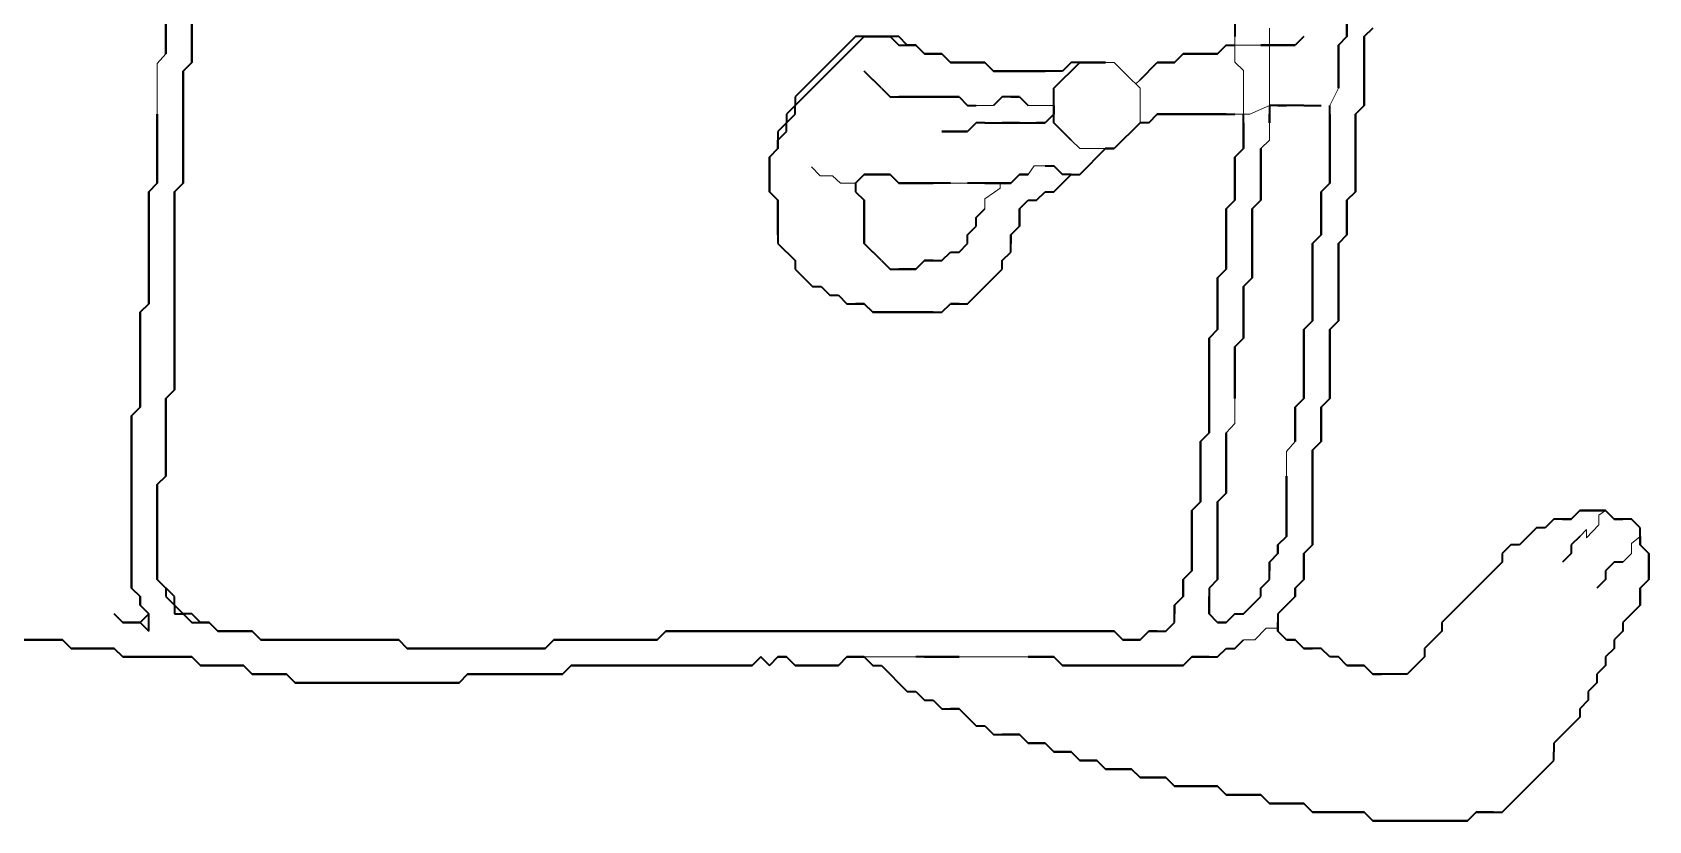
# Model space of a CAD drawing. Header units: millimetres. Extents: x 90 to 6638, y -1 to 4618.
# Drawn here: x 5886 to 6407, y 3493 to 3747 of the extents above; entities that cross this region are included whole.
import ezdxf

# ---------------------------------------------------------------- set-up
doc = ezdxf.new("R2010")
doc.units = ezdxf.units.MM
doc.layers.get('0').update_dxf_attribs({"lineweight": 9})
doc.layers.add('PDF_幾何圖形', color=7, linetype='Continuous')

msp = doc.modelspace()

# ---------------------------------------------------------------- linework, layer by layer
for p, q in [((6273.66, 3746.07), (6273.66, 3737.84)), ((6284.77, 3748.85), (6284.77, 3723.85)), ((5929.22, 3740.52), (5926.44, 3737.43)), ((6273.66, 3743.3), (6282, 3743.3)), ((5926.44, 3737.43), (5926.44, 3721.07)), ((6234.77, 3737.74), (6232, 3737.74)), ((6238.94, 3733.57), (6234.77, 3737.74)), ((6273.66, 3737.84), (6276.44, 3735.13)), ((6276.44, 3735.13), (6276.44, 3721.07)), ((6243.11, 3729.41), (6238.94, 3733.57)), ((6243.11, 3732.19), (6241.72, 3730.8)), ((6243.11, 3718.3), (6243.11, 3729.41)), ((6304.22, 3723.85), (6307, 3729.41)), ((6190.33, 3723.85), (6195.89, 3723.85)), ((6207, 3723.85), (6215.33, 3723.85)), ((6273.66, 3721.07), (6278.52, 3721.07)), ((6278.52, 3721.07), (6284.77, 3723.85)), ((6284.77, 3712.7), (6284.77, 3718.3)), ((6220.89, 3712.74), (6223.66, 3709.96)), ((6223.66, 3709.96), (6232, 3709.96)), ((6282, 3709.96), (6284.77, 3712.7)), ((6140.02, 3701.23), (6137.27, 3704.06)), ((6207, 3701.63), (6208.98, 3704.41)), ((6208.98, 3704.41), (6212.55, 3704.41)), ((6144.05, 3701.23), (6140.02, 3701.23)), ((6146.53, 3698.85), (6144.05, 3701.23)), ((6151.44, 3698.85), (6146.53, 3698.85)), ((6182, 3698.85), (6187.55, 3698.85)), ((6197.99, 3697.2), (6197.99, 3698.85)), ((6193.11, 3693.74), (6196.17, 3695.91)), ((6193.11, 3690.52), (6193.11, 3693.74)), ((6196.17, 3695.91), (6197.99, 3697.2)), ((6273.66, 3621.4), (6273.66, 3629.41)), ((6270.89, 3618.3), (6273.66, 3621.4)), ((6293.11, 3615.52), (6290.33, 3612.35)), ((6290.33, 3612.35), (6290.33, 3604.41)), ((6386.95, 3584.44), (6390.92, 3588.73)), ((6390.92, 3591.81), (6393.11, 3593.3)), ((6390.92, 3588.73), (6390.92, 3591.81)), ((6384.77, 3584.96), (6386.95, 3587.14)), ((6386.95, 3587.14), (6386.95, 3584.44)), ((6401.45, 3582.7), (6404.22, 3584.96)), ((6398.66, 3576.63), (6401.45, 3579.42)), ((6401.45, 3579.42), (6401.45, 3582.7)), ((6280.08, 3551.63), (6283.74, 3555.35)), ((6283.74, 3555.35), (6287.55, 3555.35)), ((6276.44, 3551.63), (6280.08, 3551.63)), ((6154.22, 3546.07), (6170.89, 3546.07)), ((6170.89, 3546.07), (6208.6, 3546.07))]:
    msp.add_line(p, q)
at = {"layer": 'PDF_幾何圖形', "lineweight": 35}
for p, q in [((5929.22, 3826.63), (5929.22, 3740.52)), ((5929.22, 3740.52), (5929.22, 3826.63)), ((5937.55, 3737.74), (5937.55, 3823.85)), ((5937.55, 3823.85), (5937.55, 3737.74)), ((6309.77, 3762.74), (6309.77, 3746.07)), ((6309.77, 3746.07), (6309.77, 3762.74)), ((6273.66, 3754.41), (6273.66, 3746.07)), ((6151.44, 3746.07), (6132, 3726.63)), ((6132, 3723.85), (6154.22, 3746.07)), ((6165.33, 3746.07), (6151.44, 3746.07)), ((6154.22, 3746.07), (6162.55, 3746.07)), ((6162.55, 3746.07), (6165.33, 3743.3)), ((6168.11, 3743.3), (6165.33, 3746.07)), ((6295.89, 3746.07), (6293.11, 3743.3)), ((6309.77, 3746.07), (6307, 3743.3)), ((6307, 3743.3), (6309.77, 3746.07)), ((6318.11, 3748.85), (6315.33, 3746.07)), ((6315.33, 3746.07), (6318.11, 3748.85)), ((6315.33, 3746.07), (6315.33, 3723.85)), ((6315.33, 3723.85), (6315.33, 3746.07)), ((6165.33, 3743.3), (6170.89, 3743.3)), ((6170.89, 3743.3), (6168.11, 3743.3)), ((6173.66, 3740.52), (6170.89, 3743.3)), ((6170.89, 3743.3), (6173.66, 3740.52)), ((6179.22, 3740.52), (6173.66, 3740.52)), ((6173.66, 3740.52), (6179.22, 3740.52)), ((6182, 3737.74), (6179.22, 3740.52)), ((6179.22, 3740.52), (6182, 3737.74)), ((6257, 3740.52), (6254.22, 3737.74)), ((6254.22, 3737.74), (6257, 3740.52)), ((6268.11, 3740.52), (6257, 3740.52)), ((6257, 3740.52), (6268.11, 3740.52)), ((6270.89, 3743.3), (6268.11, 3740.52)), ((6268.11, 3740.52), (6270.89, 3743.3)), ((6270.89, 3743.3), (6273.66, 3743.3)), ((6282, 3743.3), (6293.11, 3743.3)), ((6293.11, 3743.3), (6282, 3743.3)), ((6307, 3743.3), (6307, 3729.41)), ((6307, 3729.41), (6307, 3743.3)), ((5934.77, 3734.96), (5937.55, 3737.74)), ((5937.55, 3737.74), (5934.77, 3734.96)), ((5934.77, 3698.85), (5934.77, 3734.96)), ((5934.77, 3734.96), (5934.77, 3698.85)), ((6154.22, 3734.96), (6157, 3732.19)), ((6159.77, 3729.41), (6154.22, 3734.96)), ((6193.11, 3737.74), (6182, 3737.74)), ((6182, 3737.74), (6193.11, 3737.74)), ((6195.89, 3734.96), (6193.11, 3737.74)), ((6193.11, 3737.74), (6195.89, 3734.96)), ((6218.11, 3734.96), (6195.89, 3734.96)), ((6195.89, 3734.96), (6212.55, 3734.96)), ((6215.33, 3729.41), (6223.66, 3737.74)), ((6220.89, 3737.74), (6218.11, 3734.96)), ((6232, 3737.74), (6220.89, 3737.74)), ((6223.66, 3737.74), (6232, 3737.74)), ((6243.11, 3732.19), (6248.66, 3737.74)), ((6254.22, 3737.74), (6248.66, 3737.74)), ((6248.66, 3737.74), (6254.22, 3737.74)), ((6159.77, 3729.41), (6162.55, 3726.63)), ((6215.33, 3718.3), (6215.33, 3729.41)), ((6132, 3726.63), (6132, 3723.85)), ((6162.55, 3726.63), (6184.77, 3726.63)), ((6184.77, 3726.63), (6165.33, 3726.63)), ((6184.77, 3726.63), (6187.55, 3723.85)), ((6198.66, 3726.63), (6195.89, 3723.85)), ((6204.22, 3726.63), (6198.66, 3726.63)), ((6201.44, 3726.63), (6204.22, 3726.63)), ((6204.22, 3726.63), (6207, 3723.85)), ((5926.44, 3721.07), (5926.44, 3698.85)), ((5926.44, 3698.85), (5926.44, 3721.07)), ((6132, 3723.85), (6129.22, 3721.07)), ((6129.22, 3721.07), (6129.22, 3718.3)), ((6129.22, 3718.3), (6132, 3721.07)), ((6132, 3721.07), (6132, 3723.85)), ((6187.55, 3723.85), (6190.33, 3723.85)), ((6215.33, 3721.07), (6212.55, 3718.3)), ((6215.33, 3723.85), (6215.33, 3721.07)), ((6245.89, 3718.3), (6248.66, 3721.07)), ((6248.66, 3721.07), (6245.89, 3718.3)), ((6248.66, 3721.07), (6273.66, 3721.07)), ((6270.89, 3721.07), (6248.66, 3721.07)), ((6276.44, 3709.96), (6276.44, 3721.07)), ((6295.89, 3723.85), (6284.77, 3723.85)), ((6284.77, 3723.85), (6284.77, 3718.3)), ((6284.77, 3718.3), (6284.77, 3721.07)), ((6287.55, 3723.85), (6290.33, 3723.85)), ((6295.89, 3723.85), (6301.44, 3723.85)), ((6304.22, 3698.85), (6304.22, 3723.85)), ((6304.22, 3721.07), (6304.22, 3698.85)), ((6315.33, 3723.85), (6312.55, 3721.07)), ((6312.55, 3721.07), (6315.33, 3723.85)), ((6312.55, 3721.07), (6312.55, 3696.07)), ((6312.55, 3696.07), (6312.55, 3721.07)), ((6129.22, 3718.3), (6126.44, 3715.52)), ((6126.44, 3715.52), (6126.44, 3709.96)), ((6126.44, 3712.74), (6129.22, 3715.52)), ((6129.22, 3715.52), (6129.22, 3718.3)), ((6187.55, 3715.52), (6179.22, 3715.52)), ((6179.22, 3715.52), (6187.55, 3715.52)), ((6190.33, 3718.3), (6187.55, 3715.52)), ((6193.11, 3718.3), (6190.33, 3718.3)), ((6193.11, 3718.3), (6212.55, 3718.3)), ((6204.22, 3718.3), (6198.66, 3718.3)), ((6212.55, 3718.3), (6209.77, 3718.3)), ((6220.89, 3712.74), (6215.33, 3718.3)), ((6243.11, 3718.3), (6234.77, 3709.96)), ((6245.89, 3718.3), (6243.11, 3718.3)), ((6276.44, 3718.3), (6276.44, 3709.96)), ((6126.44, 3709.96), (6123.66, 3707.19)), ((6123.66, 3707.19), (6126.44, 3709.96)), ((6126.44, 3709.96), (6126.44, 3712.74)), ((6223.66, 3701.63), (6232, 3709.96)), ((6232, 3709.96), (6229.22, 3707.19)), ((6232, 3709.96), (6234.77, 3709.96)), ((6234.77, 3709.96), (6232, 3709.96)), ((6276.44, 3709.96), (6273.66, 3707.19)), ((6273.66, 3707.19), (6276.44, 3709.96)), ((6282, 3709.96), (6282, 3693.3)), ((6282, 3693.3), (6282, 3709.96)), ((6123.66, 3707.19), (6123.66, 3696.07)), ((6123.66, 3696.07), (6123.66, 3707.19)), ((6212.55, 3704.41), (6215.33, 3704.41)), ((6218.11, 3701.63), (6215.33, 3704.41)), ((6215.33, 3704.41), (6218.11, 3701.63)), ((6273.66, 3707.19), (6273.66, 3693.3)), ((6273.66, 3693.3), (6273.66, 3707.19)), ((5926.44, 3698.85), (5923.66, 3696.07)), ((5923.66, 3696.07), (5926.44, 3698.85)), ((5932, 3696.07), (5934.77, 3698.85)), ((5934.77, 3698.85), (5932, 3696.07)), ((6151.44, 3698.85), (6154.22, 3701.63)), ((6154.22, 3701.63), (6151.44, 3698.85)), ((6151.44, 3698.85), (6151.44, 3696.07)), ((6154.22, 3701.63), (6162.55, 3701.63)), ((6162.55, 3701.63), (6154.22, 3701.63)), ((6162.55, 3701.63), (6165.33, 3698.85)), ((6165.33, 3698.85), (6162.55, 3701.63)), ((6165.33, 3698.85), (6176.44, 3698.85)), ((6182, 3698.85), (6165.33, 3698.85)), ((6201.44, 3698.85), (6187.55, 3698.85)), ((6193.11, 3698.85), (6201.44, 3698.85)), ((6201.44, 3698.85), (6204.22, 3701.63)), ((6204.22, 3701.63), (6201.44, 3698.85)), ((6204.22, 3701.63), (6207, 3701.63)), ((6207, 3701.63), (6204.22, 3701.63)), ((6215.33, 3696.07), (6220.89, 3701.63)), ((6220.89, 3701.63), (6218.11, 3701.63)), ((6220.89, 3701.63), (6223.66, 3701.63)), ((6304.22, 3698.85), (6301.44, 3696.07)), ((6301.44, 3696.07), (6304.22, 3698.85)), ((5923.66, 3696.07), (5923.66, 3659.96)), ((5923.66, 3659.96), (5923.66, 3696.07)), ((5932, 3632.19), (5932, 3696.07)), ((5932, 3696.07), (5932, 3632.19)), ((6123.66, 3696.07), (6126.44, 3693.3)), ((6126.44, 3693.3), (6123.66, 3696.07)), ((6126.44, 3693.3), (6126.44, 3679.41)), ((6126.44, 3682.19), (6126.44, 3693.3)), ((6151.44, 3696.07), (6154.22, 3693.3)), ((6154.22, 3679.41), (6154.22, 3693.3)), ((6154.22, 3693.3), (6154.22, 3679.41)), ((6204.22, 3690.52), (6207, 3693.3)), ((6207, 3693.3), (6209.77, 3693.3)), ((6209.77, 3693.3), (6212.55, 3696.07)), ((6212.55, 3696.07), (6215.33, 3696.07)), ((6273.66, 3693.3), (6270.89, 3690.52)), ((6270.89, 3690.52), (6273.66, 3693.3)), ((6282, 3693.3), (6279.22, 3690.52)), ((6279.22, 3690.52), (6282, 3693.3)), ((6301.44, 3696.07), (6301.44, 3682.19)), ((6301.44, 3682.19), (6301.44, 3696.07)), ((6312.55, 3696.07), (6309.77, 3693.3)), ((6309.77, 3693.3), (6312.55, 3696.07)), ((6309.77, 3693.3), (6309.77, 3682.19)), ((6309.77, 3682.19), (6309.77, 3693.3)), ((6190.33, 3687.74), (6193.11, 3690.52)), ((6190.33, 3684.96), (6190.33, 3687.74)), ((6204.22, 3684.96), (6204.22, 3690.52)), ((6204.22, 3690.52), (6204.22, 3684.96)), ((6270.89, 3690.52), (6270.89, 3671.07)), ((6270.89, 3671.07), (6270.89, 3690.52)), ((6279.22, 3690.52), (6279.22, 3668.3)), ((6279.22, 3668.3), (6279.22, 3690.52)), ((6187.55, 3682.19), (6190.33, 3684.96)), ((6201.44, 3682.19), (6204.22, 3684.96)), ((6204.22, 3684.96), (6201.44, 3682.19)), ((6126.44, 3679.41), (6132, 3673.85)), ((6159.77, 3673.85), (6154.22, 3679.41)), ((6154.22, 3679.41), (6157, 3676.63)), ((6184.77, 3676.63), (6187.55, 3679.41)), ((6187.55, 3679.41), (6187.55, 3682.19)), ((6201.44, 3676.63), (6201.44, 3682.19)), ((6201.44, 3682.19), (6201.44, 3679.41)), ((6301.44, 3682.19), (6298.66, 3679.41)), ((6298.66, 3679.41), (6301.44, 3682.19)), ((6298.66, 3679.41), (6298.66, 3654.41)), ((6298.66, 3654.41), (6298.66, 3679.41)), ((6309.77, 3682.19), (6307, 3679.41)), ((6307, 3679.41), (6309.77, 3682.19)), ((6307, 3679.41), (6307, 3654.41)), ((6307, 3654.41), (6307, 3679.41)), ((6132, 3673.85), (6132, 3671.07)), ((6159.77, 3673.85), (6162.55, 3671.07)), ((6173.66, 3673.85), (6170.89, 3671.07)), ((6170.89, 3671.07), (6173.66, 3673.85)), ((6176.44, 3673.85), (6173.66, 3673.85)), ((6173.66, 3673.85), (6179.22, 3673.85)), ((6179.22, 3673.85), (6182, 3676.63)), ((6182, 3676.63), (6184.77, 3676.63)), ((6198.66, 3673.85), (6201.44, 3676.63)), ((6198.66, 3671.07), (6198.66, 3673.85)), ((6132, 3671.07), (6137.55, 3665.52)), ((6162.55, 3671.07), (6170.89, 3671.07)), ((6170.89, 3671.07), (6165.33, 3671.07)), ((6187.55, 3659.96), (6198.66, 3671.07)), ((6270.89, 3671.07), (6268.11, 3668.3)), ((6268.11, 3668.3), (6270.89, 3671.07)), ((6268.11, 3668.3), (6268.11, 3651.63)), ((6268.11, 3651.63), (6268.11, 3668.3)), ((6279.22, 3668.3), (6276.44, 3665.52)), ((6276.44, 3665.52), (6279.22, 3668.3)), ((6137.55, 3665.52), (6140.33, 3665.52)), ((6140.33, 3665.52), (6143.11, 3662.74)), ((6143.11, 3662.74), (6145.89, 3662.74)), ((6145.89, 3662.74), (6148.66, 3659.96)), ((6276.44, 3665.52), (6276.44, 3648.85)), ((6276.44, 3648.85), (6276.44, 3665.52)), ((5923.66, 3659.96), (5920.89, 3657.19)), ((5920.89, 3657.19), (5923.66, 3659.96)), ((5920.89, 3657.19), (5920.89, 3626.63)), ((5920.89, 3626.63), (5920.89, 3657.19)), ((6148.66, 3659.96), (6154.22, 3659.96)), ((6154.22, 3659.96), (6151.44, 3659.96)), ((6154.22, 3659.96), (6157, 3657.19)), ((6157, 3657.19), (6154.22, 3659.96)), ((6157, 3657.19), (6179.22, 3657.19)), ((6176.44, 3657.19), (6157, 3657.19)), ((6179.22, 3657.19), (6182, 3659.96)), ((6182, 3659.96), (6187.55, 3659.96)), ((6184.77, 3659.96), (6182, 3659.96)), ((6268.11, 3651.63), (6265.33, 3648.85)), ((6265.33, 3648.85), (6268.11, 3651.63)), ((6298.66, 3654.41), (6295.89, 3651.63)), ((6295.89, 3651.63), (6298.66, 3654.41)), ((6295.89, 3651.63), (6295.89, 3629.41)), ((6295.89, 3629.41), (6295.89, 3651.63)), ((6307, 3654.41), (6304.22, 3651.63)), ((6304.22, 3651.63), (6307, 3654.41)), ((6304.22, 3651.63), (6304.22, 3629.41)), ((6304.22, 3629.41), (6304.22, 3651.63)), ((6265.33, 3648.85), (6265.33, 3618.3)), ((6265.33, 3618.3), (6265.33, 3648.85)), ((6276.44, 3648.85), (6273.66, 3646.07)), ((6273.66, 3646.07), (6276.44, 3648.85)), ((6273.66, 3646.07), (6273.66, 3629.41)), ((6273.66, 3629.41), (6273.66, 3646.07)), ((5929.22, 3629.41), (5932, 3632.19)), ((5932, 3632.19), (5929.22, 3629.41)), ((5920.89, 3626.63), (5918.11, 3623.85)), ((5918.11, 3623.85), (5920.89, 3626.63)), ((5929.22, 3604.41), (5929.22, 3629.41)), ((5929.22, 3629.41), (5929.22, 3604.41)), ((6295.89, 3629.41), (6293.11, 3626.63)), ((6293.11, 3626.63), (6295.89, 3629.41)), ((6293.11, 3626.63), (6293.11, 3615.52)), ((6293.11, 3615.52), (6293.11, 3626.63)), ((6304.22, 3629.41), (6301.44, 3626.63)), ((6301.44, 3626.63), (6304.22, 3629.41)), ((6301.44, 3626.63), (6301.44, 3615.52)), ((6301.44, 3615.52), (6301.44, 3626.63)), ((5918.11, 3623.85), (5918.11, 3568.3)), ((5918.11, 3568.3), (5918.11, 3623.85)), ((6265.33, 3618.3), (6262.55, 3615.52)), ((6262.55, 3615.52), (6265.33, 3618.3)), ((6262.55, 3615.52), (6262.55, 3596.07)), ((6262.55, 3596.07), (6262.55, 3615.52)), ((6270.89, 3618.3), (6270.89, 3598.85)), ((6270.89, 3598.85), (6270.89, 3618.3)), ((6301.44, 3615.52), (6298.66, 3612.74)), ((6298.66, 3612.74), (6301.44, 3615.52)), ((6298.66, 3612.74), (6298.66, 3582.19)), ((6298.66, 3582.19), (6298.66, 3612.74)), ((5926.44, 3601.63), (5929.22, 3604.41)), ((5929.22, 3604.41), (5926.44, 3601.63)), ((6290.33, 3584.96), (6290.33, 3604.41)), ((6290.33, 3604.41), (6290.33, 3584.96)), ((5926.44, 3571.07), (5926.44, 3601.63)), ((5926.44, 3601.63), (5926.44, 3571.07)), ((6262.55, 3596.07), (6259.77, 3593.3)), ((6259.77, 3593.3), (6262.55, 3596.07)), ((6270.89, 3598.85), (6268.11, 3596.07)), ((6268.11, 3596.07), (6270.89, 3598.85)), ((6268.11, 3596.07), (6268.11, 3571.07)), ((6268.11, 3571.07), (6268.11, 3596.07)), ((6259.77, 3593.3), (6259.77, 3573.85)), ((6259.77, 3573.85), (6259.77, 3593.3)), ((6376.44, 3590.52), (6373.66, 3587.74)), ((6382, 3590.52), (6376.44, 3590.52)), ((6379.22, 3590.52), (6382, 3590.52)), ((6382, 3590.52), (6384.77, 3593.3)), ((6384.77, 3593.3), (6382, 3590.52)), ((6384.77, 3593.3), (6393.11, 3593.3)), ((6393.11, 3593.3), (6384.77, 3593.3)), ((6393.11, 3593.3), (6395.89, 3590.52)), ((6395.89, 3590.52), (6393.11, 3593.3)), ((6395.89, 3590.52), (6398.66, 3590.52)), ((6401.44, 3590.52), (6395.89, 3590.52)), ((6404.22, 3587.74), (6401.44, 3590.52)), ((6287.55, 3582.19), (6290.33, 3584.96)), ((6290.33, 3584.96), (6287.55, 3582.19)), ((6370.89, 3587.74), (6365.33, 3582.19)), ((6373.66, 3587.74), (6370.89, 3587.74)), ((6384.77, 3584.96), (6382, 3582.19)), ((6404.22, 3582.19), (6404.22, 3587.74)), ((6404.22, 3584.96), (6404.22, 3582.19)), ((6284.77, 3576.63), (6287.55, 3579.41)), ((6287.55, 3579.41), (6284.77, 3576.63)), ((6287.55, 3579.41), (6287.55, 3582.19)), ((6287.55, 3582.19), (6287.55, 3579.41)), ((6298.66, 3582.19), (6295.89, 3579.41)), ((6295.89, 3579.41), (6298.66, 3582.19)), ((6295.89, 3579.41), (6295.89, 3571.07)), ((6295.89, 3571.07), (6295.89, 3579.41)), ((6362.55, 3582.19), (6359.77, 3579.41)), ((6359.77, 3579.41), (6359.77, 3576.63)), ((6365.33, 3582.19), (6362.55, 3582.19)), ((6382, 3579.41), (6379.22, 3576.63)), ((6382, 3582.19), (6382, 3579.41)), ((6404.22, 3582.19), (6407, 3579.41)), ((6407, 3579.41), (6404.22, 3582.19)), ((6407, 3579.41), (6407, 3571.07)), ((6407, 3571.07), (6407, 3579.41)), ((6259.77, 3573.85), (6257, 3571.07)), ((6257, 3571.07), (6259.77, 3573.85)), ((6284.77, 3571.07), (6284.77, 3576.63)), ((6284.77, 3576.63), (6284.77, 3573.85)), ((6359.77, 3576.63), (6340.33, 3557.19)), ((6395.89, 3576.63), (6393.11, 3573.85)), ((6393.11, 3573.85), (6393.11, 3571.07)), ((6398.66, 3576.63), (6395.89, 3576.63)), ((5918.11, 3568.3), (5920.89, 3565.52)), ((5920.89, 3565.52), (5918.11, 3568.3)), ((5932, 3565.52), (5926.44, 3571.07)), ((5926.44, 3571.07), (5929.22, 3568.3)), ((5929.22, 3568.3), (5929.22, 3565.52)), ((6257, 3571.07), (6257, 3565.52)), ((6257, 3565.52), (6257, 3571.07)), ((6268.11, 3571.07), (6265.33, 3568.3)), ((6265.33, 3568.3), (6265.33, 3559.96)), ((6282, 3568.3), (6284.77, 3571.07)), ((6282, 3565.52), (6282, 3568.3)), ((6295.89, 3571.07), (6293.11, 3568.3)), ((6293.11, 3568.3), (6295.89, 3571.07)), ((6293.11, 3568.3), (6293.11, 3565.52)), ((6293.11, 3565.52), (6293.11, 3568.3)), ((6393.11, 3571.07), (6390.33, 3568.3)), ((6407, 3571.07), (6404.22, 3568.3)), ((6404.22, 3568.3), (6407, 3571.07)), ((6404.22, 3568.3), (6404.22, 3562.74)), ((6404.22, 3562.74), (6404.22, 3568.3)), ((5920.89, 3565.52), (5920.89, 3562.74)), ((5920.89, 3562.74), (5920.89, 3565.52)), ((5920.89, 3562.74), (5923.66, 3559.96)), ((5923.66, 3559.96), (5920.89, 3562.74)), ((5929.22, 3565.52), (5932, 3562.74)), ((5932, 3562.74), (5932, 3565.52)), ((5934.77, 3559.96), (5932, 3562.74)), ((5932, 3562.74), (5932, 3559.96)), ((6257, 3565.52), (6254.22, 3562.74)), ((6254.22, 3562.74), (6257, 3565.52)), ((6254.22, 3562.74), (6254.22, 3559.96)), ((6254.22, 3557.19), (6254.22, 3562.74)), ((6265.33, 3559.96), (6265.33, 3565.52)), ((6276.44, 3559.96), (6282, 3565.52)), ((6293.11, 3565.52), (6287.55, 3559.96)), ((6290.33, 3562.74), (6293.11, 3565.52)), ((6404.22, 3562.74), (6398.66, 3557.19)), ((6401.44, 3559.96), (6404.22, 3562.74)), ((5915.33, 3557.19), (5912.55, 3559.96)), ((5912.55, 3559.96), (5915.33, 3557.19)), ((5923.66, 3559.96), (5920.89, 3557.19)), ((5923.66, 3554.41), (5923.66, 3559.96)), ((5932, 3559.96), (5934.77, 3559.96)), ((5937.55, 3559.96), (5934.77, 3559.96)), ((5934.77, 3559.96), (5937.55, 3557.19)), ((5940.33, 3557.19), (5937.55, 3559.96)), ((6268.11, 3557.19), (6265.33, 3559.96)), ((6270.89, 3557.19), (6273.66, 3559.96)), ((6273.66, 3559.96), (6270.89, 3557.19)), ((6273.66, 3559.96), (6276.44, 3559.96)), ((6287.55, 3559.96), (6287.55, 3554.41)), ((5920.89, 3557.19), (5915.33, 3557.19)), ((5915.33, 3557.19), (5920.89, 3557.19)), ((5920.89, 3557.19), (5923.66, 3554.41)), ((5937.55, 3557.19), (5943.11, 3557.19)), ((5943.11, 3557.19), (5940.33, 3557.19)), ((5945.89, 3554.41), (5943.11, 3557.19)), ((5943.11, 3557.19), (5945.89, 3554.41)), ((5957, 3554.41), (5945.89, 3554.41)), ((5945.89, 3554.41), (5957, 3554.41)), ((5959.77, 3551.63), (5957, 3554.41)), ((5957, 3554.41), (5959.77, 3551.63)), ((6090.33, 3554.41), (6087.55, 3551.63)), ((6087.55, 3551.63), (6090.33, 3554.41)), ((6234.77, 3554.41), (6090.33, 3554.41)), ((6090.33, 3554.41), (6234.77, 3554.41)), ((6237.55, 3551.63), (6234.77, 3554.41)), ((6234.77, 3554.41), (6237.55, 3551.63)), ((6245.89, 3554.41), (6243.11, 3551.63)), ((6243.11, 3551.63), (6245.89, 3554.41)), ((6248.66, 3554.41), (6245.89, 3554.41)), ((6245.89, 3554.41), (6251.44, 3554.41)), ((6251.44, 3554.41), (6254.22, 3557.19)), ((6268.11, 3557.19), (6270.89, 3557.19)), ((6270.89, 3557.19), (6268.11, 3557.19)), ((6287.55, 3554.41), (6287.55, 3557.19)), ((6290.33, 3551.63), (6287.55, 3554.41)), ((6340.33, 3554.41), (6334.77, 3548.85)), ((6340.33, 3557.19), (6340.33, 3554.41)), ((6398.66, 3554.41), (6395.89, 3551.63)), ((6398.66, 3557.19), (6398.66, 3554.41)), ((5895.89, 3551.63), (5882, 3551.63)), ((5882, 3551.63), (5895.89, 3551.63)), ((5898.66, 3548.85), (5895.89, 3551.63)), ((5895.89, 3551.63), (5898.66, 3548.85)), ((5912.55, 3548.85), (5898.66, 3548.85)), ((5898.66, 3548.85), (5912.55, 3548.85)), ((5915.33, 3546.07), (5912.55, 3548.85)), ((5912.55, 3548.85), (5915.33, 3546.07)), ((6004.22, 3551.63), (5959.77, 3551.63)), ((5959.77, 3551.63), (6004.22, 3551.63)), ((6007, 3548.85), (6004.22, 3551.63)), ((6004.22, 3551.63), (6007, 3548.85)), ((6051.44, 3548.85), (6007, 3548.85)), ((6007, 3548.85), (6051.44, 3548.85)), ((6054.22, 3551.63), (6051.44, 3548.85)), ((6051.44, 3548.85), (6054.22, 3551.63)), ((6087.55, 3551.63), (6054.22, 3551.63)), ((6054.22, 3551.63), (6087.55, 3551.63)), ((6243.11, 3551.63), (6237.55, 3551.63)), ((6237.55, 3551.63), (6243.11, 3551.63)), ((6268.11, 3546.07), (6270.89, 3548.85)), ((6270.89, 3548.85), (6273.66, 3548.85)), ((6273.66, 3548.85), (6276.44, 3551.63)), ((6290.33, 3551.63), (6293.11, 3551.63)), ((6293.11, 3551.63), (6290.33, 3551.63)), ((6293.11, 3551.63), (6295.89, 3548.85)), ((6295.89, 3548.85), (6293.11, 3551.63)), ((6295.89, 3548.85), (6298.66, 3548.85)), ((6301.44, 3548.85), (6295.89, 3548.85)), ((6304.22, 3546.07), (6301.44, 3548.85)), ((6334.77, 3548.85), (6334.77, 3546.07)), ((6395.89, 3548.85), (6393.11, 3546.07)), ((6395.89, 3551.63), (6395.89, 3548.85)), ((5937.55, 3546.07), (5915.33, 3546.07)), ((5915.33, 3546.07), (5937.55, 3546.07)), ((5940.33, 3543.3), (5937.55, 3546.07)), ((5937.55, 3546.07), (5940.33, 3543.3)), ((5954.22, 3543.3), (5940.33, 3543.3)), ((5940.33, 3543.3), (5954.22, 3543.3)), ((5957, 3540.52), (5954.22, 3543.3)), ((5954.22, 3543.3), (5957, 3540.52)), ((6059.77, 3543.3), (6057, 3540.52)), ((6057, 3540.52), (6059.77, 3543.3)), ((6118.11, 3543.3), (6059.77, 3543.3)), ((6059.77, 3543.3), (6118.11, 3543.3)), ((6120.89, 3546.07), (6118.11, 3543.3)), ((6118.11, 3543.3), (6120.89, 3546.07)), ((6123.66, 3543.3), (6120.89, 3546.07)), ((6120.89, 3546.07), (6123.66, 3543.3)), ((6126.44, 3546.07), (6123.66, 3543.3)), ((6123.66, 3543.3), (6126.44, 3546.07)), ((6129.22, 3546.07), (6126.44, 3546.07)), ((6126.44, 3546.07), (6129.22, 3546.07)), ((6132, 3543.3), (6129.22, 3546.07)), ((6129.22, 3546.07), (6132, 3543.3)), ((6145.89, 3543.3), (6132, 3543.3)), ((6132, 3543.3), (6145.89, 3543.3)), ((6148.66, 3546.07), (6145.89, 3543.3)), ((6145.89, 3543.3), (6148.66, 3546.07)), ((6154.22, 3546.07), (6148.66, 3546.07)), ((6148.66, 3546.07), (6154.22, 3546.07)), ((6157, 3543.3), (6154.22, 3546.07)), ((6154.22, 3546.07), (6157, 3543.3)), ((6157, 3543.3), (6159.77, 3543.3)), ((6159.77, 3543.3), (6168.11, 3534.96)), ((6184.77, 3546.07), (6170.89, 3546.07)), ((6173.66, 3546.07), (6184.77, 3546.07)), ((6215.33, 3546.07), (6207, 3546.07)), ((6207, 3546.07), (6215.33, 3546.07)), ((6218.11, 3543.3), (6215.33, 3546.07)), ((6215.33, 3546.07), (6218.11, 3543.3)), ((6257, 3543.3), (6218.11, 3543.3)), ((6218.11, 3543.3), (6257, 3543.3)), ((6259.77, 3546.07), (6257, 3543.3)), ((6257, 3543.3), (6259.77, 3546.07)), ((6265.33, 3546.07), (6259.77, 3546.07)), ((6259.77, 3546.07), (6268.11, 3546.07)), ((6307, 3546.07), (6304.22, 3546.07)), ((6309.77, 3543.3), (6307, 3546.07)), ((6309.77, 3543.3), (6315.33, 3543.3)), ((6315.33, 3543.3), (6309.77, 3543.3)), ((6315.33, 3543.3), (6318.11, 3540.52)), ((6318.11, 3540.52), (6315.33, 3543.3)), ((6334.77, 3546.07), (6329.22, 3540.52)), ((6393.11, 3543.3), (6390.33, 3540.52)), ((6393.11, 3546.07), (6393.11, 3543.3)), ((5968.11, 3540.52), (5957, 3540.52)), ((5957, 3540.52), (5968.11, 3540.52)), ((5970.89, 3537.74), (5968.11, 3540.52)), ((5968.11, 3540.52), (5970.89, 3537.74)), ((6023.66, 3537.74), (5970.89, 3537.74)), ((5970.89, 3537.74), (6023.66, 3537.74)), ((6026.44, 3540.52), (6023.66, 3537.74)), ((6023.66, 3537.74), (6026.44, 3540.52)), ((6057, 3540.52), (6026.44, 3540.52)), ((6026.44, 3540.52), (6057, 3540.52)), ((6318.11, 3540.52), (6320.89, 3540.52)), ((6329.22, 3540.52), (6318.11, 3540.52)), ((6390.33, 3537.74), (6387.55, 3534.96)), ((6390.33, 3540.52), (6390.33, 3537.74)), ((6168.11, 3534.96), (6170.89, 3534.96)), ((6170.89, 3534.96), (6173.66, 3532.19)), ((6173.66, 3532.19), (6176.44, 3532.19)), ((6176.44, 3532.19), (6179.22, 3529.41)), ((6387.55, 3532.19), (6384.77, 3529.41)), ((6387.55, 3534.96), (6387.55, 3532.19)), ((6179.22, 3529.41), (6184.77, 3529.41)), ((6184.77, 3529.41), (6182, 3529.41)), ((6187.55, 3526.63), (6184.77, 3529.41)), ((6184.77, 3529.41), (6190.33, 3523.85)), ((6384.77, 3526.63), (6376.44, 3518.3)), ((6384.77, 3529.41), (6384.77, 3526.63)), ((6190.33, 3523.85), (6193.11, 3523.85)), ((6193.11, 3523.85), (6195.89, 3521.07)), ((6195.89, 3521.07), (6204.22, 3521.07)), ((6204.22, 3521.07), (6198.66, 3521.07)), ((6207, 3518.3), (6204.22, 3521.07)), ((6204.22, 3521.07), (6207, 3518.3)), ((6212.55, 3518.3), (6207, 3518.3)), ((6207, 3518.3), (6212.55, 3518.3)), ((6215.33, 3515.52), (6212.55, 3518.3)), ((6212.55, 3518.3), (6215.33, 3515.52)), ((6376.44, 3518.3), (6376.44, 3515.52)), ((6220.89, 3515.52), (6215.33, 3515.52)), ((6215.33, 3515.52), (6220.89, 3515.52)), ((6223.66, 3512.74), (6220.89, 3515.52)), ((6220.89, 3515.52), (6223.66, 3512.74)), ((6229.22, 3512.74), (6223.66, 3512.74)), ((6223.66, 3512.74), (6229.22, 3512.74)), ((6232, 3509.96), (6229.22, 3512.74)), ((6229.22, 3512.74), (6232, 3509.96)), ((6359.77, 3496.07), (6376.44, 3512.74)), ((6376.44, 3512.74), (6376.44, 3515.52)), ((6240.33, 3509.96), (6232, 3509.96)), ((6232, 3509.96), (6240.33, 3509.96)), ((6243.11, 3507.19), (6240.33, 3509.96)), ((6240.33, 3509.96), (6243.11, 3507.19)), ((6251.44, 3507.19), (6243.11, 3507.19)), ((6243.11, 3507.19), (6251.44, 3507.19)), ((6254.22, 3504.41), (6251.44, 3507.19)), ((6251.44, 3507.19), (6254.22, 3504.41)), ((6268.11, 3504.41), (6254.22, 3504.41)), ((6254.22, 3504.41), (6268.11, 3504.41)), ((6270.89, 3501.63), (6268.11, 3504.41)), ((6268.11, 3504.41), (6270.89, 3501.63)), ((6282, 3501.63), (6270.89, 3501.63)), ((6270.89, 3501.63), (6282, 3501.63)), ((6284.77, 3498.85), (6282, 3501.63)), ((6282, 3501.63), (6284.77, 3498.85)), ((6295.89, 3498.85), (6284.77, 3498.85)), ((6284.77, 3498.85), (6295.89, 3498.85)), ((6298.66, 3496.07), (6295.89, 3498.85)), ((6295.89, 3498.85), (6298.66, 3496.07)), ((6315.33, 3496.07), (6298.66, 3496.07)), ((6298.66, 3496.07), (6315.33, 3496.07)), ((6318.11, 3493.3), (6315.33, 3496.07)), ((6315.33, 3496.07), (6318.11, 3493.3)), ((6351.44, 3496.07), (6348.66, 3493.3)), ((6348.66, 3493.3), (6351.44, 3496.07)), ((6357, 3496.07), (6351.44, 3496.07)), ((6351.44, 3496.07), (6359.77, 3496.07)), ((6348.66, 3493.3), (6318.11, 3493.3)), ((6318.11, 3493.3), (6348.66, 3493.3))]:
    msp.add_line(p, q, dxfattribs=at)

doc.saveas('drawing.dxf')
